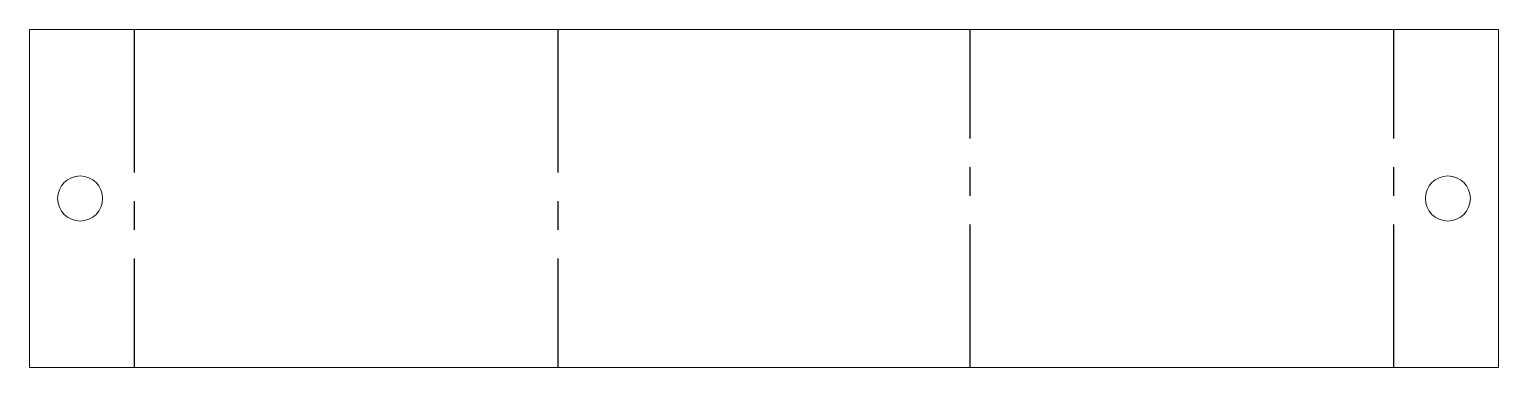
# Model space of a CAD drawing. Header units: millimetres. Extents: x -65 to 65, y -15 to 15.
import ezdxf

# ---------------------------------------------------------------- set-up
doc = ezdxf.new("R2010")
doc.units = ezdxf.units.MM
doc.linetypes.add('CENTERX2', pattern=[20.32, 12.7, -2.54, 2.54, -2.54])

msp = doc.modelspace()

# ---------------------------------------------------------------- linework, layer by layer
at = {"color": 7, "linetype": 'Continuous', "lineweight": 15}
for p, q in [((-65.24, -15), (-65.24, 15)), ((65.24, 15), (-65.24, 15)), ((65.24, 15), (65.24, -15)), ((-65.24, -15), (65.24, -15))]:
    msp.add_line(p, q, dxfattribs=at)
at = {"color": 7, "linetype": 'CENTERX2'}
for p, q in [((-55.93, 15), (-55.93, -15)), ((-18.31, 15), (-18.31, -15)), ((18.31, -15), (18.31, 15)), ((55.93, -15), (55.93, 15))]:
    msp.add_line(p, q, dxfattribs=at)
at = {"color": 7, "linetype": 'Continuous', "lineweight": 15}
for centre in [(-60.74, 0), (60.74, 0)]:
    msp.add_circle(centre, 2, dxfattribs=at)

doc.saveas('drawing.dxf')
